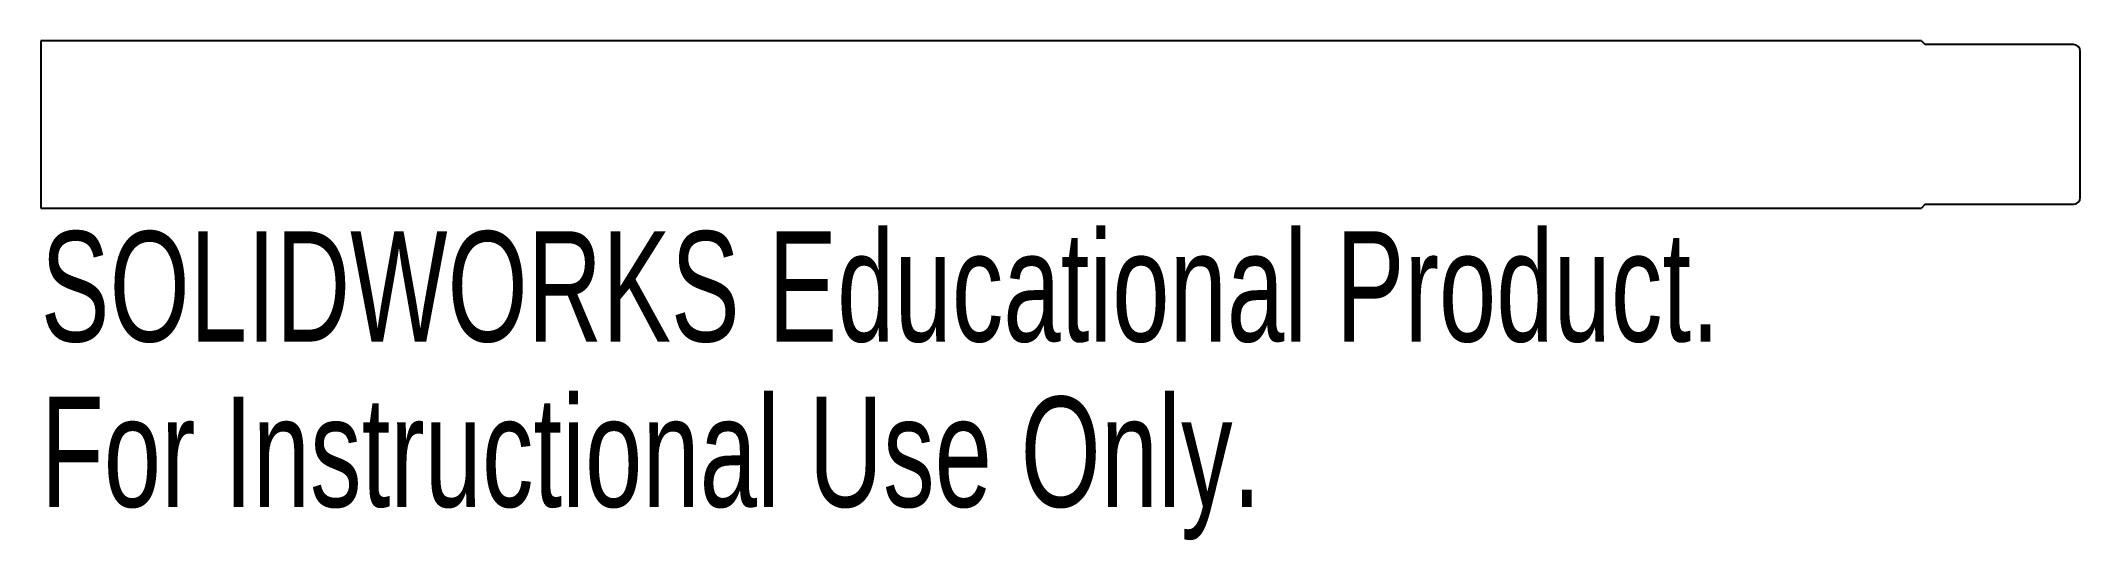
# Model space of a CAD drawing. Header units: millimetres. Extents: x -82.5 to 7, y -18.2 to 3.7.
import ezdxf

# ---------------------------------------------------------------- set-up
doc = ezdxf.new("R2010")
doc.units = ezdxf.units.MM
doc.styles.add('SLDTEXTSTYLE0', font='TXT', dxfattribs={"width": 0.7})

msp = doc.modelspace()

# ---------------------------------------------------------------- linework, layer by layer
at = {"color": 7, "linetype": 'Continuous', "lineweight": 25}
for p, q in [((-82.5, 3.666), (-82.5, -3.666)), ((0.034, 3.666), (-82.5, 3.666)), ((0.034, 3.666), (0.2, 3.5)), ((6.7, 3.5), (0.2, 3.5)), ((7, -3.2), (7, 3.2)), ((0.2, -3.5), (0.034, -3.666)), ((0.2, -3.5), (6.7, -3.5)), ((-82.5, -3.666), (0.034, -3.666))]:
    msp.add_line(p, q, dxfattribs=at)
for centre, start, end in [((6.7, 3.2), 0, 90), ((6.7, -3.2), 270, 0)]:
    msp.add_arc(centre, 0.3, start, end, dxfattribs=at)

# ---------------------------------------------------------------- texts
at = {"color": 7, "linetype": 'Continuous', "char_height": 4.83362, "attachment_point": 1, "style": 'SLDTEXTSTYLE0'}
for s, insert in [('SOLIDWORKS Educational Product.', (-82.5, -4.686)), ('For Instructional Use Only.', (-82.5, -11.936))]:
    msp.add_mtext(s, dxfattribs=dict(at, insert=insert))

doc.saveas('drawing.dxf')
